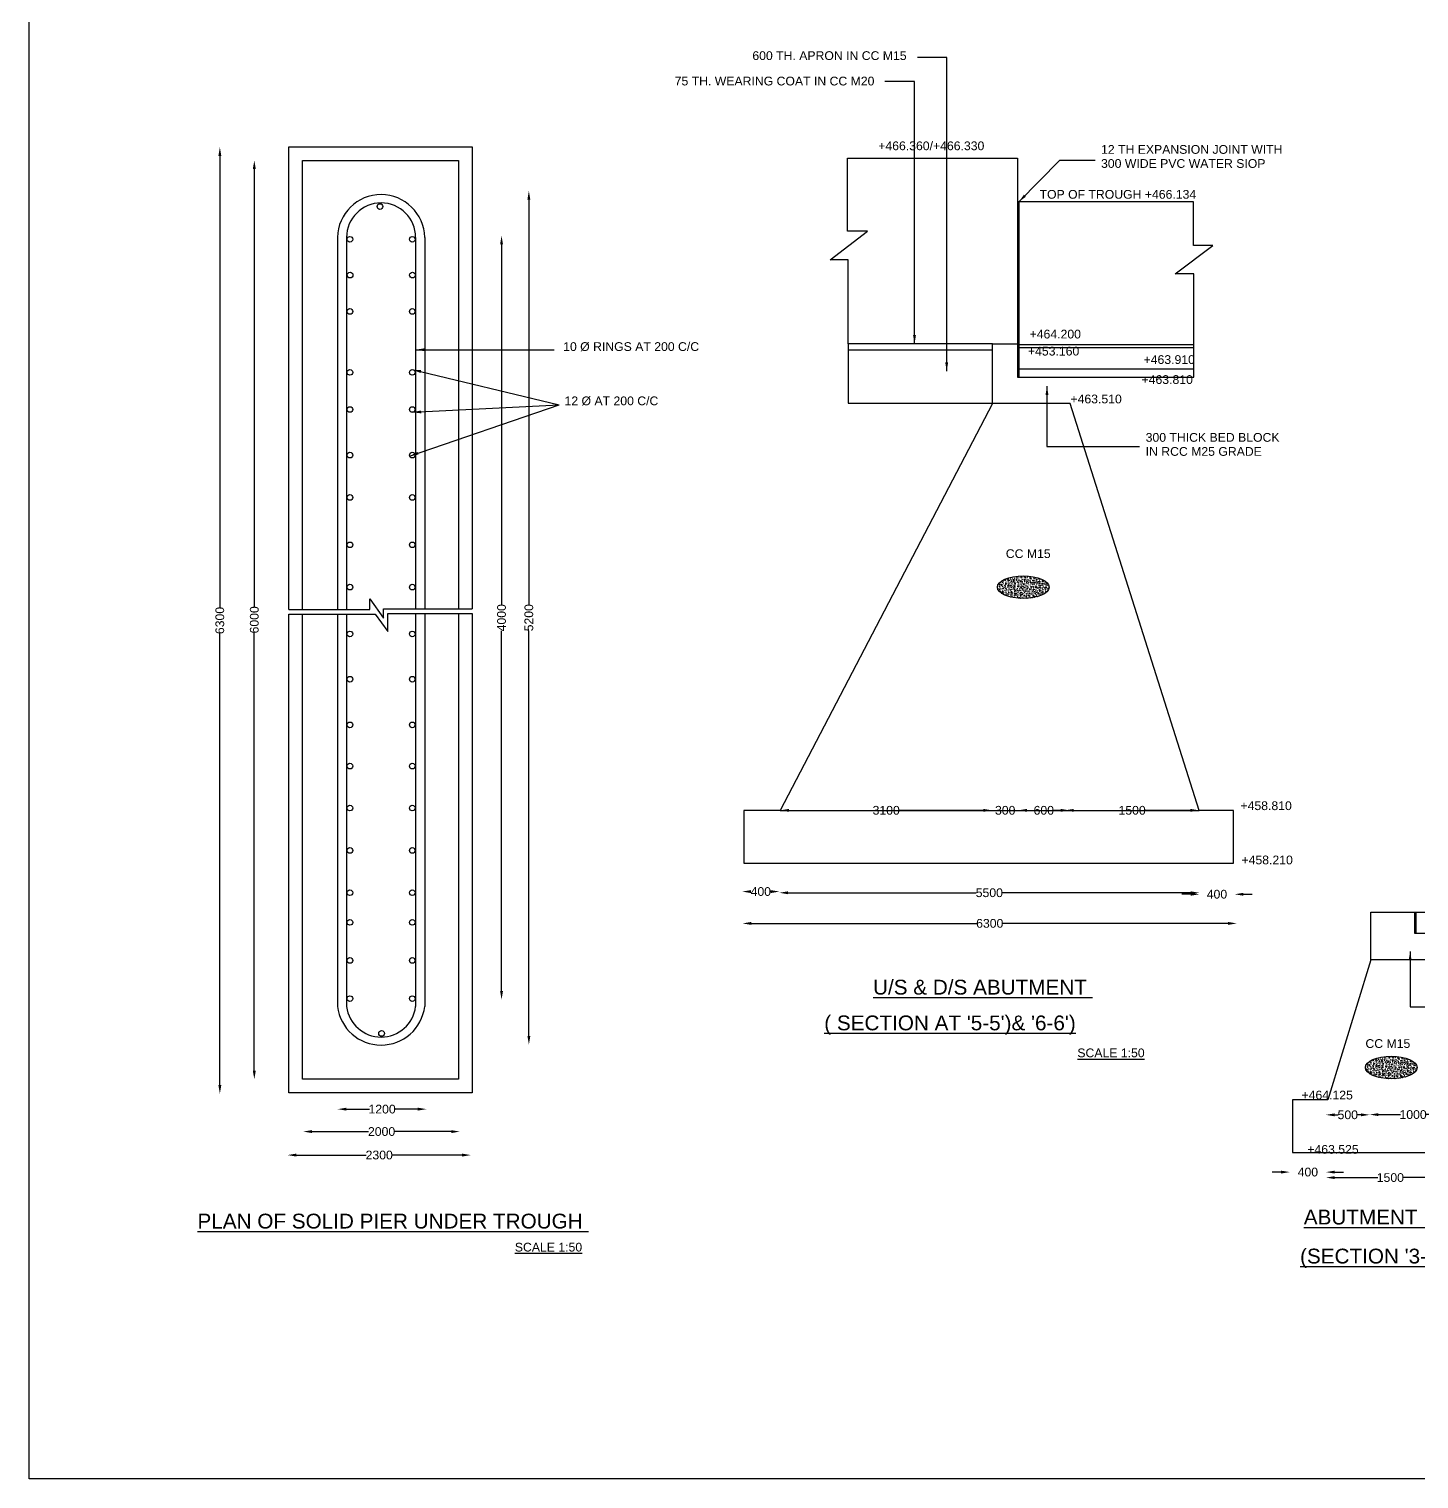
# Model space of a CAD drawing. Header units: millimetres. Extents: x 2432161 to 2659531, y 44393094 to 44557411.
# Drawn here: x 2432161 to 2535372, y 44393094 to 44500790 of the extents above; entities that cross this region are included whole.
import ezdxf

# ---------------------------------------------------------------- set-up
doc = ezdxf.new("R2010")
doc.units = ezdxf.units.MM
doc.header["$MEASUREMENT"] = 0
for name, color, linetype in [('DIMENSION', 7, 'Continuous'), ('DRAWING', 2, 'Continuous'), ('TEXT', 7, 'Continuous')]:
    doc.layers.add(name, color=color, linetype=linetype)
doc.styles.get("Standard").update_dxf_attribs({"font": 'arial.ttf', "height": 650})
doc.dimstyles.get("Standard").update_dxf_attribs({"dimtxt": 650, "dimasz": 650, "dimexe": 0.18, "dimexo": 0.0625, "dimgap": 0.09, "dimtad": 0, "dimdec": 0, "dimzin": 0, "dimdsep": 46, "dimtxsty": 'Standard', "dimcen": 0.09, "dimse1": 1, "dimse2": 1, "dimadec": 0, "dimazin": 0, "dimtfac": 1, "dimtdec": 0, "dimtofl": 0, "dimtmove": 0, "dimatfit": 3, "dimfxl": 1, "dimtolj": 1, "dimtzin": 0, "dimarcsym": 0})

# ---------------------------------------------------------------- blocks, each defined once
blk = doc.blocks.new('*D61')
at = {"layer": 'Defpoints', "color": 0, "transparency": 16777216}
for p in [(2525780, 44415888), (2525780, 44415616), (2528462, 44415616)]:
    blk.add_point(p, dxfattribs=at)
at = {"layer": 'DIMENSION', "color": 0, "lineweight": -2, "transparency": 16777216}
for p, q in [((2525130, 44415888), (2524480, 44415888)), ((2529112, 44415888), (2529762, 44415888))]:
    blk.add_line(p, q, dxfattribs=at)
at = {"layer": 'DIMENSION', "color": 0, "transparency": 16777216}
for points in [[(2525130, 44415996), (2525130, 44415780), (2525780, 44415888)], [(2529112, 44415996), (2529112, 44415780), (2528462, 44415888)]]:
    blk.add_solid(points, dxfattribs=at)
at = {"layer": 'DIMENSION', "color": 0, "transparency": 16777216, "insert": (2527121, 44415888), "char_height": 650, "attachment_point": 5}
blk.add_mtext('\\A1;400', dxfattribs=at)
blk = doc.blocks.new('*D62')
at = {"layer": 'Defpoints', "color": 0, "transparency": 16777216}
for p in [(2528462, 44415616), (2538030, 44415616), (2538030, 44415479)]:
    blk.add_point(p, dxfattribs=at)
at = {"layer": 'DIMENSION', "color": 0, "lineweight": -2, "transparency": 16777216}
for p, q in [((2529112, 44415479), (2532307, 44415479)), ((2537380, 44415479), (2534185, 44415479))]:
    blk.add_line(p, q, dxfattribs=at)
at = {"layer": 'DIMENSION', "color": 0, "transparency": 16777216}
for points in [[(2529112, 44415588), (2529112, 44415371), (2528462, 44415479)], [(2537380, 44415588), (2537380, 44415371), (2538030, 44415479)]]:
    blk.add_solid(points, dxfattribs=at)
at = {"layer": 'DIMENSION', "color": 0, "transparency": 16777216, "insert": (2533246, 44415479), "char_height": 650, "attachment_point": 5}
blk.add_mtext('\\A1;1500', dxfattribs=at)
blk = doc.blocks.new('*D64')
at = {"layer": 'Defpoints', "color": 0, "transparency": 16777216}
for p in [(2531712, 44420123), (2538155, 44420159), (2538155, 44420123)]:
    blk.add_point(p, dxfattribs=at)
at = {"layer": 'DIMENSION', "color": 0, "lineweight": -2, "transparency": 16777216}
for p, q in [((2532362, 44420159), (2533995, 44420159)), ((2537505, 44420159), (2535873, 44420159))]:
    blk.add_line(p, q, dxfattribs=at)
at = {"layer": 'DIMENSION', "color": 0, "transparency": 16777216}
for points in [[(2532362, 44420267), (2532362, 44420050), (2531712, 44420159)], [(2537505, 44420267), (2537505, 44420050), (2538155, 44420159)]]:
    blk.add_solid(points, dxfattribs=at)
at = {"layer": 'DIMENSION', "color": 0, "transparency": 16777216, "insert": (2534934, 44420159), "char_height": 650, "attachment_point": 5}
blk.add_mtext('\\A1;1000', dxfattribs=at)
blk = doc.blocks.new('*D65')
at = {"layer": 'Defpoints', "color": 0, "transparency": 16777216}
for p in [(2528455, 44420159), (2528455, 44420141), (2531712, 44420159)]:
    blk.add_point(p, dxfattribs=at)
at = {"layer": 'DIMENSION', "color": 0, "lineweight": -2, "transparency": 16777216}
for p, q in [((2529105, 44420141), (2529367, 44420141)), ((2531062, 44420141), (2530801, 44420141))]:
    blk.add_line(p, q, dxfattribs=at)
at = {"layer": 'DIMENSION', "color": 0, "transparency": 16777216}
for points in [[(2529105, 44420249), (2529105, 44420032), (2528455, 44420141)], [(2531062, 44420249), (2531062, 44420032), (2531712, 44420141)]]:
    blk.add_solid(points, dxfattribs=at)
at = {"layer": 'DIMENSION', "color": 0, "transparency": 16777216, "insert": (2530084, 44420141), "char_height": 650, "attachment_point": 5}
blk.add_mtext('\\A1;500', dxfattribs=at)
blk = doc.blocks.new('*D66')
at = {"layer": 'Defpoints', "color": 0, "transparency": 16777216}
for p in [(2451360, 44417078), (2464967, 44417153), (2464967, 44417078)]:
    blk.add_point(p, dxfattribs=at)
at = {"layer": 'DIMENSION', "color": 0, "lineweight": -2, "transparency": 16777216}
for p, q in [((2452010, 44417153), (2457188, 44417153)), ((2464317, 44417153), (2459139, 44417153))]:
    blk.add_line(p, q, dxfattribs=at)
at = {"layer": 'DIMENSION', "color": 0, "transparency": 16777216}
for points in [[(2452010, 44417262), (2452010, 44417045), (2451360, 44417153)], [(2464317, 44417262), (2464317, 44417045), (2464967, 44417153)]]:
    blk.add_solid(points, dxfattribs=at)
at = {"layer": 'DIMENSION', "color": 0, "transparency": 16777216, "insert": (2458164, 44417153), "char_height": 650, "attachment_point": 5}
blk.add_mtext('\\A1;2300', dxfattribs=at)
blk = doc.blocks.new('*D67')
at = {"layer": 'Defpoints', "color": 0, "transparency": 16777216}
for p in [(2452523, 44418972), (2464158, 44418972), (2464158, 44418897)]:
    blk.add_point(p, dxfattribs=at)
at = {"layer": 'DIMENSION', "color": 0, "lineweight": -2, "transparency": 16777216}
for p, q in [((2453173, 44418897), (2457366, 44418897)), ((2463508, 44418897), (2459316, 44418897))]:
    blk.add_line(p, q, dxfattribs=at)
at = {"layer": 'DIMENSION', "color": 0, "transparency": 16777216}
for points in [[(2453173, 44419005), (2453173, 44418788), (2452523, 44418897)], [(2463508, 44419005), (2463508, 44418788), (2464158, 44418897)]]:
    blk.add_solid(points, dxfattribs=at)
at = {"layer": 'DIMENSION', "color": 0, "transparency": 16777216, "insert": (2458341, 44418897), "char_height": 650, "attachment_point": 5}
blk.add_mtext('\\A1;2000', dxfattribs=at)
blk = doc.blocks.new('*D68')
at = {"layer": 'Defpoints', "color": 0, "transparency": 16777216}
for p in [(2455078, 44420690), (2461679, 44420690), (2461679, 44420564)]:
    blk.add_point(p, dxfattribs=at)
at = {"layer": 'DIMENSION', "color": 0, "lineweight": -2, "transparency": 16777216}
for p, q in [((2455728, 44420564), (2457440, 44420564)), ((2461029, 44420564), (2459318, 44420564))]:
    blk.add_line(p, q, dxfattribs=at)
at = {"layer": 'DIMENSION', "color": 0, "transparency": 16777216}
for points in [[(2455728, 44420672), (2455728, 44420456), (2455078, 44420564)], [(2461029, 44420672), (2461029, 44420456), (2461679, 44420564)]]:
    blk.add_solid(points, dxfattribs=at)
at = {"layer": 'DIMENSION', "color": 0, "transparency": 16777216, "insert": (2458379, 44420564), "char_height": 650, "attachment_point": 5}
blk.add_mtext('\\A1;1200', dxfattribs=at)
blk = doc.blocks.new('*D69')
at = {"layer": 'Defpoints', "color": 0, "transparency": 16777216}
for p in [(2448892, 44491044), (2448977, 44491044), (2448977, 44422770)]:
    blk.add_point(p, dxfattribs=at)
at = {"layer": 'DIMENSION', "color": 0, "lineweight": -2, "transparency": 16777216}
for p, q in [((2448892, 44490394), (2448892, 44457879)), ((2448892, 44423420), (2448892, 44455936))]:
    blk.add_line(p, q, dxfattribs=at)
at = {"layer": 'DIMENSION', "color": 0, "transparency": 16777216}
for points in [[(2448783, 44490394), (2449000, 44490394), (2448892, 44491044)], [(2448783, 44423420), (2449000, 44423420), (2448892, 44422770)]]:
    blk.add_solid(points, dxfattribs=at)
at = {"layer": 'DIMENSION', "color": 0, "transparency": 16777216, "insert": (2448892, 44456907), "char_height": 650, "attachment_point": 5, "rotation": 90}
blk.add_mtext('\\A1;6000', dxfattribs=at)
blk = doc.blocks.new('*D70')
at = {"layer": 'Defpoints', "color": 0, "transparency": 16777216}
for p in [(2446263, 44492014), (2446263, 44421700), (2446331, 44421700)]:
    blk.add_point(p, dxfattribs=at)
at = {"layer": 'DIMENSION', "color": 0, "lineweight": -2, "transparency": 16777216}
for p, q in [((2446331, 44491364), (2446331, 44457828)), ((2446331, 44422350), (2446331, 44455886))]:
    blk.add_line(p, q, dxfattribs=at)
at = {"layer": 'DIMENSION', "color": 0, "transparency": 16777216}
for points in [[(2446223, 44491364), (2446440, 44491364), (2446331, 44492014)], [(2446223, 44422350), (2446440, 44422350), (2446331, 44421700)]]:
    blk.add_solid(points, dxfattribs=at)
at = {"layer": 'DIMENSION', "color": 0, "transparency": 16777216, "insert": (2446331, 44456857), "char_height": 650, "attachment_point": 5, "rotation": 90}
blk.add_mtext('\\A1;6300', dxfattribs=at)
blk = doc.blocks.new('*D71')
at = {"layer": 'Defpoints', "color": 0, "transparency": 16777216}
for p in [(2469278, 44488770), (2469300, 44488770), (2469300, 44425354)]:
    blk.add_point(p, dxfattribs=at)
at = {"layer": 'DIMENSION', "color": 0, "lineweight": -2, "transparency": 16777216}
for p, q in [((2469278, 44488120), (2469278, 44458031)), ((2469278, 44426004), (2469278, 44456092))]:
    blk.add_line(p, q, dxfattribs=at)
at = {"layer": 'DIMENSION', "color": 0, "transparency": 16777216}
for points in [[(2469170, 44488120), (2469387, 44488120), (2469278, 44488770)], [(2469170, 44426004), (2469387, 44426004), (2469278, 44425354)]]:
    blk.add_solid(points, dxfattribs=at)
at = {"layer": 'DIMENSION', "color": 0, "transparency": 16777216, "insert": (2469278, 44457062), "char_height": 650, "attachment_point": 5, "rotation": 90}
blk.add_mtext('\\A1;5200', dxfattribs=at)
blk = doc.blocks.new('*D72')
at = {"layer": 'Defpoints', "color": 0, "transparency": 16777216}
for p in [(2467249, 44485436), (2467328, 44485436), (2467328, 44428686)]:
    blk.add_point(p, dxfattribs=at)
at = {"layer": 'DIMENSION', "color": 0, "lineweight": -2, "transparency": 16777216}
for p, q in [((2467249, 44484786), (2467249, 44458044)), ((2467249, 44429336), (2467249, 44456078))]:
    blk.add_line(p, q, dxfattribs=at)
at = {"layer": 'DIMENSION', "color": 0, "transparency": 16777216}
for points in [[(2467141, 44484786), (2467357, 44484786), (2467249, 44485436)], [(2467141, 44429336), (2467357, 44429336), (2467249, 44428686)]]:
    blk.add_solid(points, dxfattribs=at)
at = {"layer": 'DIMENSION', "color": 0, "transparency": 16777216, "insert": (2467249, 44457061), "char_height": 650, "attachment_point": 5, "rotation": 90}
blk.add_mtext('\\A1;4000', dxfattribs=at)
blk = doc.blocks.new('*D73')
at = {"layer": 'Defpoints', "color": 0, "transparency": 16777216}
for p in [(2485149, 44434358), (2521849, 44434359), (2521849, 44434358)]:
    blk.add_point(p, dxfattribs=at)
at = {"layer": 'DIMENSION', "color": 0, "lineweight": -2, "transparency": 16777216}
for p, q in [((2485799, 44434359), (2502528, 44434359)), ((2521199, 44434359), (2504470, 44434359))]:
    blk.add_line(p, q, dxfattribs=at)
at = {"layer": 'DIMENSION', "color": 0, "transparency": 16777216}
for points in [[(2485799, 44434467), (2485799, 44434251), (2485149, 44434359)], [(2521199, 44434467), (2521199, 44434251), (2521849, 44434359)]]:
    blk.add_solid(points, dxfattribs=at)
at = {"layer": 'DIMENSION', "color": 0, "transparency": 16777216, "insert": (2503499, 44434359), "char_height": 650, "attachment_point": 5}
blk.add_mtext('\\A1;6300', dxfattribs=at)
blk = doc.blocks.new('*D74')
at = {"layer": 'Defpoints', "color": 0, "transparency": 16777216}
for p in [(2519057, 44436497), (2521682, 44436524), (2521682, 44436497)]:
    blk.add_point(p, dxfattribs=at)
at = {"layer": 'DIMENSION', "color": 0, "lineweight": -2, "transparency": 16777216}
for p, q in [((2518407, 44436524), (2517757, 44436524)), ((2522332, 44436524), (2522982, 44436524))]:
    blk.add_line(p, q, dxfattribs=at)
at = {"layer": 'DIMENSION', "color": 0, "transparency": 16777216}
for points in [[(2518407, 44436633), (2518407, 44436416), (2519057, 44436524)], [(2522332, 44436633), (2522332, 44436416), (2521682, 44436524)]]:
    blk.add_solid(points, dxfattribs=at)
at = {"layer": 'DIMENSION', "color": 0, "transparency": 16777216, "insert": (2520370, 44436524), "char_height": 650, "attachment_point": 5}
blk.add_mtext('\\A1;400', dxfattribs=at)
blk = doc.blocks.new('*D75')
at = {"layer": 'Defpoints', "color": 0, "transparency": 16777216}
for p in [(2487880, 44436635), (2487880, 44436497), (2519057, 44436497)]:
    blk.add_point(p, dxfattribs=at)
at = {"layer": 'DIMENSION', "color": 0, "lineweight": -2, "transparency": 16777216}
for p, q in [((2488530, 44436635), (2502499, 44436635)), ((2518407, 44436635), (2504438, 44436635))]:
    blk.add_line(p, q, dxfattribs=at)
at = {"layer": 'DIMENSION', "color": 0, "transparency": 16777216}
for points in [[(2488530, 44436743), (2488530, 44436527), (2487880, 44436635)], [(2518407, 44436743), (2518407, 44436527), (2519057, 44436635)]]:
    blk.add_solid(points, dxfattribs=at)
at = {"layer": 'DIMENSION', "color": 0, "transparency": 16777216, "insert": (2503468, 44436635), "char_height": 650, "attachment_point": 5}
blk.add_mtext('\\A1;5500', dxfattribs=at)
blk = doc.blocks.new('*D76')
at = {"layer": 'Defpoints', "color": 0, "transparency": 16777216}
for p in [(2485115, 44436723), (2485115, 44436636), (2487885, 44436636)]:
    blk.add_point(p, dxfattribs=at)
at = {"layer": 'DIMENSION', "color": 0, "lineweight": -2, "transparency": 16777216}
for p, q in [((2485765, 44436723), (2485770, 44436723)), ((2487235, 44436723), (2487230, 44436723))]:
    blk.add_line(p, q, dxfattribs=at)
at = {"layer": 'DIMENSION', "color": 0, "transparency": 16777216}
for points in [[(2485765, 44436831), (2485765, 44436614), (2485115, 44436723)], [(2487235, 44436831), (2487235, 44436614), (2487885, 44436723)]]:
    blk.add_solid(points, dxfattribs=at)
at = {"layer": 'DIMENSION', "color": 0, "transparency": 16777216, "insert": (2486500, 44436723), "char_height": 650, "attachment_point": 5}
blk.add_mtext('\\A1;400', dxfattribs=at)
blk = doc.blocks.new('*D77')
at = {"layer": 'Defpoints', "color": 0, "transparency": 16777216}
for p in [(2487932, 44442756), (2487932, 44442756), (2503687, 44442756)]:
    blk.add_point(p, dxfattribs=at)
at = {"layer": 'DIMENSION', "color": 0, "lineweight": -2, "transparency": 16777216}
for p, q in [((2488582, 44442756), (2494840, 44442756)), ((2503037, 44442756), (2496779, 44442756))]:
    blk.add_line(p, q, dxfattribs=at)
at = {"layer": 'DIMENSION', "color": 0, "transparency": 16777216}
for points in [[(2488582, 44442864), (2488582, 44442648), (2487932, 44442756)], [(2503037, 44442864), (2503037, 44442648), (2503687, 44442756)]]:
    blk.add_solid(points, dxfattribs=at)
at = {"layer": 'DIMENSION', "color": 0, "transparency": 16777216, "insert": (2495810, 44442756), "char_height": 650, "attachment_point": 5}
blk.add_mtext('\\A1;3100', dxfattribs=at)
blk = doc.blocks.new('*D78')
at = {"layer": 'Defpoints', "color": 0, "transparency": 16777216}
for p in [(2503685, 44442756), (2505610, 44442756), (2505610, 44442756)]:
    blk.add_point(p, dxfattribs=at)
at = {"layer": 'DIMENSION', "color": 0, "lineweight": -2, "transparency": 16777216}
for p, q in [((2503035, 44442756), (2502385, 44442756)), ((2506260, 44442756), (2506910, 44442756))]:
    blk.add_line(p, q, dxfattribs=at)
at = {"layer": 'DIMENSION', "color": 0, "transparency": 16777216}
for points in [[(2503035, 44442865), (2503035, 44442648), (2503685, 44442756)], [(2506260, 44442865), (2506260, 44442648), (2505610, 44442756)]]:
    blk.add_solid(points, dxfattribs=at)
at = {"layer": 'DIMENSION', "color": 0, "transparency": 16777216, "insert": (2504647, 44442756), "char_height": 650, "attachment_point": 5}
blk.add_mtext('\\A1;300', dxfattribs=at)
blk = doc.blocks.new('*D79')
at = {"layer": 'Defpoints', "color": 0, "transparency": 16777216}
for p in [(2505610, 44442756), (2509417, 44442756), (2509417, 44442756)]:
    blk.add_point(p, dxfattribs=at)
at = {"layer": 'DIMENSION', "color": 0, "lineweight": -2, "transparency": 16777216}
for p, q in [((2506260, 44442756), (2506795, 44442756)), ((2508767, 44442756), (2508232, 44442756))]:
    blk.add_line(p, q, dxfattribs=at)
at = {"layer": 'DIMENSION', "color": 0, "transparency": 16777216}
for points in [[(2506260, 44442865), (2506260, 44442648), (2505610, 44442756)], [(2508767, 44442865), (2508767, 44442648), (2509417, 44442756)]]:
    blk.add_solid(points, dxfattribs=at)
at = {"layer": 'DIMENSION', "color": 0, "transparency": 16777216, "insert": (2507513, 44442756), "char_height": 650, "attachment_point": 5}
blk.add_mtext('\\A1;600', dxfattribs=at)
blk = doc.blocks.new('*D80')
at = {"layer": 'Defpoints', "color": 0, "transparency": 16777216}
for p in [(2509092, 44442702), (2519049, 44442757), (2519049, 44442757)]:
    blk.add_point(p, dxfattribs=at)
at = {"layer": 'DIMENSION', "color": 0, "lineweight": -2, "transparency": 16777216}
for p, q in [((2509742, 44442757), (2513131, 44442757)), ((2518399, 44442757), (2515009, 44442757))]:
    blk.add_line(p, q, dxfattribs=at)
at = {"layer": 'DIMENSION', "color": 0, "transparency": 16777216}
for points in [[(2509742, 44442865), (2509742, 44442648), (2509092, 44442757)], [(2518399, 44442865), (2518399, 44442648), (2519049, 44442757)]]:
    blk.add_solid(points, dxfattribs=at)
at = {"layer": 'DIMENSION', "color": 0, "transparency": 16777216, "insert": (2514070, 44442757), "char_height": 650, "attachment_point": 5}
blk.add_mtext('\\A1;1500', dxfattribs=at)

msp = doc.modelspace()

# ---------------------------------------------------------------- hatches: boundary and pattern name
at = {"layer": 'DRAWING'}
h = msp.add_hatch(dxfattribs=at)
h.set_pattern_fill('AR-CONC', color=0, scale=45, style=0)
h.set_pattern_definition([(50, (12980.44, -75906.68), (322.7670822, -28.2384607), [33.75, -371.25]), (355, (12980.44, -75906.68), (-62.4381001, 338.4864602), [27, -297]), (100.4514, (13007.33, -75909.03), (260.3292218, 310.247794), [28.6830855, -315.5139504]), (46.1842, (12980.44, -75816.68), (480.258472, -74.4835564), [50.625, -556.875]), (96.6356, (13020.46, -75822.9), (420.5982175, 438.353042), [43.0246296, -473.27085]), (351.1842, (12980.44, -75816.7), (420.5978753, 438.3533704), [40.5, -445.5]), (21, (13025.44, -75839.18), (268.6081735, -181.1785008), [33.75, -371.25]), (326, (13025.44, -75839.18), (109.4918994, 326.3175203), [27, -297]), (71.4514, (13047.82, -75854.27), (378.1001829, 145.1387235), [28.6830855, -315.5139504]), (37.5, (12980.44, -75906.68), (5.4719349, 149.80223422), [0, -293.4, 0, -301.5, 0, -298.125]), (7.5, (12980.44, -75906.68), (118.38129185, 177.48527035), [0, -171.9, 0, -286.65, 0, -113.625]), (327.5, (12880.09, -75906.68), (240.22009628, -10.14969228), [0, -112.5, 0, -351, 0, -465.75]), (317.5, (12835.09, -75906.68), (262.4337762, 45.047242), [0, -146.25, 0, -233.1, 0, -330.75])])
edge = h.paths.add_edge_path()
edge.add_ellipse((2505987.5, 44459328.4), major_axis=(-1918.2, 0), ratio=0.4378112, start_angle=0, end_angle=360)
h = msp.add_hatch(dxfattribs=at)
h.set_pattern_fill('AR-CONC', color=0, scale=45, style=0)
h.set_pattern_definition([(50, (40303.9, -111580.87), (322.7670822, -28.2384607), [33.75, -371.25]), (355, (40303.9, -111580.87), (-62.4381001, 338.4864602), [27, -297]), (100.4514, (40330.8, -111583.23), (260.3292218, 310.247794), [28.6830855, -315.5139504]), (46.1842, (40303.9, -111490.87), (480.258472, -74.4835564), [50.625, -556.875]), (96.6356, (40343.93, -111497.1), (420.5982175, 438.353042), [43.0246296, -473.27085]), (351.1842, (40303.9, -111490.87), (420.5978753, 438.3533704), [40.5, -445.5]), (21, (40348.9, -111513.37), (268.6081735, -181.1785008), [33.75, -371.25]), (326, (40348.9, -111513.37), (109.4918994, 326.3175203), [27, -297]), (71.4514, (40371.3, -111528.47), (378.1001829, 145.1387235), [28.6830855, -315.5139504]), (37.5, (40303.91, -111580.87), (5.4719349, 149.80223422), [0, -293.4, 0, -301.5, 0, -298.125]), (7.5, (40303.9, -111580.87), (118.38129185, 177.48527035), [0, -171.9, 0, -286.65, 0, -113.625]), (327.5, (40203.56, -111580.87), (240.22009628, -10.14969228), [0, -112.5, 0, -351, 0, -465.75]), (317.5, (40158.56, -111580.87), (262.4337762, 45.047242), [0, -146.25, 0, -233.1, 0, -330.75])])
edge = h.paths.add_edge_path()
edge.add_ellipse((2533311, 44423654.2), major_axis=(-1918.2, 0), ratio=0.4378112, start_angle=0, end_angle=360)

# ---------------------------------------------------------------- linework, layer by layer
at = {"layer": 'DIMENSION', "color": 0}
msp.add_lwpolyline([(2659501.1, 44393093.8), (2432161.2, 44393093.8), (2432161.2, 44557411.1), (2659501.1, 44557411.1)], close=True, dxfattribs=at)
at = {"layer": 'DRAWING', "color": 0}
for points in [[(2451446.8, 44457668.7), (2451446.8, 44492042.4), (2465078.6, 44492042.4), (2465078.6, 44457718.7)], [(2452467.5, 44457668.7), (2452467.5, 44491021.7), (2464057.9, 44491021.7), (2464057.9, 44457718.7)], [(2492982.4, 44477410.4), (2492982.4, 44483638.8), (2491649.8, 44483638.8), (2494427.3, 44485774.6), (2492949.1, 44485774.6), (2492949.1, 44491202.4), (2505553, 44491202.4), (2505553, 44474940.1), (2518658.5, 44474940.1), (2518658.5, 44482602.6), (2517279, 44482602.6), (2520058.2, 44484708.8), (2518621.9, 44484708.8), (2518621.9, 44487945.3), (2505553, 44487945.3)], [(2505655.1, 44487945.3), (2505655.1, 44474940.1)], [(2455067.3, 44485312.3), (2455067.3, 44457668.7)], [(2455740.8, 44485312.3), (2455740.8, 44457668.7)], [(2460870.6, 44485312.3), (2460870.6, 44457718.7)], [(2461544, 44485312.3), (2461544, 44457718.7)], [(2503695.1, 44472971.2), (2503695.1, 44477410.4), (2492982.4, 44477410.4), (2492982.4, 44473005.7), (2503695.1, 44473005.7)], [(2503695.1, 44476938.8), (2492982.4, 44476938.8)], [(2503695.1, 44477410.4), (2505655.1, 44477410.4)], [(2518658.5, 44477338.3), (2505655.1, 44477338.3)], [(2518658.5, 44477097.7), (2505655.1, 44477097.7)], [(2505655.1, 44475557.1), (2518658.5, 44475557.1)], [(2519048.7, 44442756.6), (2509468.6, 44472971.2), (2503695.1, 44472971.2), (2487932.2, 44442755.9)], [(2451446.8, 44457668.7), (2457467, 44457668.7), (2457467, 44458468.8), (2458471.7, 44457030.1), (2458471.7, 44457718.7), (2465078.6, 44457718.7)], [(2465078.6, 44457382.4), (2465078.6, 44421767.6), (2451446.8, 44421767.6), (2451446.8, 44457321.7)], [(2451446.8, 44457321.7), (2457873.6, 44457321.7), (2458807.9, 44456047.6), (2458807.9, 44457382.4), (2465078.6, 44457382.4)], [(2464057.9, 44457382.4), (2464057.9, 44422788.3), (2452467.5, 44422788.3), (2452467.5, 44457321.7)], [(2455067.3, 44457321.7), (2455067.3, 44428182.1)], [(2455740.8, 44457321.7), (2455740.8, 44428182.1)], [(2460870.6, 44457382.4), (2460870.6, 44428182.1)], [(2461544, 44457382.4), (2461544, 44428182.1)], [(2487932.2, 44442755.9), (2485239.2, 44442755.9), (2485239.2, 44438823.5), (2521607.2, 44438823.5), (2521607.2, 44442756.6), (2519048.7, 44442756.6)], [(2487932.2, 44442755.9), (2519048.7, 44442756.6)], [(2531801.2, 44431651.8), (2531801.2, 44435193.4), (2545576.7, 44435193.4), (2545576.7, 44434670.4), (2546225.2, 44434670.4), (2544794.2, 44434033.2), (2545558.4, 44434033.2), (2545558.4, 44433614.9), (2535064.1, 44433614.9), (2535064.1, 44435193.4)], [(2535165.3, 44433614.9), (2535165.3, 44435193.4)], [(2528613.4, 44421252.1), (2525988.3, 44421252.1), (2525988.3, 44417350.2), (2540639.2, 44417350.2), (2540639.2, 44421228.2), (2538121, 44421228.2), (2538121, 44431651.8), (2531801.2, 44431651.8), (2528613.4, 44421252.1)]]:
    msp.add_lwpolyline(points, dxfattribs=at)
for centre in [(2458222, 44487602.6), (2455990.1, 44485168.6), (2460619.8, 44485168.6), (2456003.1, 44482512), (2460632.8, 44482512), (2455990.1, 44479810.4), (2460619.8, 44479810.4), (2455990.1, 44475288.4), (2460619.8, 44475288.4), (2455990.1, 44472528.9), (2460619.8, 44472528.9), (2455990.1, 44469138.7), (2460619.8, 44469138.7), (2455990.1, 44465996.2), (2460619.8, 44465996.2), (2455990.1, 44462477.6), (2460619.8, 44462477.6), (2455990.1, 44459335.1), (2460619.8, 44459335.1), (2455990.1, 44455856.4), (2460619.8, 44455856.4), (2455990.1, 44452499), (2460619.8, 44452499), (2455990.1, 44449107.3), (2460619.8, 44449107.3), (2455990.1, 44446045.4), (2460619.8, 44446045.4), (2455990.1, 44442929.7), (2460619.8, 44442929.7), (2455990.1, 44439778.3), (2460619.8, 44439778.3), (2455990.1, 44436638.3), (2460619.8, 44436638.3), (2455990.1, 44434438.6), (2460619.8, 44434438.6), (2455990.1, 44431608), (2460619.8, 44431608), (2455990.1, 44428770.3), (2460619.8, 44428770.3), (2458341.9, 44426189.5)]:
    msp.add_circle(centre, 209.9, dxfattribs=at)
for centre, radius, start, end in [((2458305.7, 44485250.4), 3239, 1.093933, 178.906067), ((2458305.7, 44485307.4), 2564.9, 0.108883, 179.891117), ((2458305.7, 44428586.4), 3263.5, 187.117123, 352.882877), ((2458305.7, 44428507.9), 2585.5, 187.239908, 352.760092)]:
    msp.add_arc(centre, radius, start, end, dxfattribs=at)
for centre in [(2505987.5, 44459328.4), (2533311, 44423654.2)]:
    msp.add_ellipse(centre, major_axis=(-1918.2, 0), ratio=0.4378112, dxfattribs=at)

# ---------------------------------------------------------------- texts
at = {"layer": 'TEXT', "color": 0}
for s, height, p in [('600 TH. APRON IN CC M15', 650, (2485872.5, 44498487.4)), ('75 TH. WEARING COAT IN CC M20', 650, (2480104.4, 44496598.9)), ('+466.360/+466.330', 650, (2495221.5, 44491788.5)), ('12 TH EXPANSION JOINT WITH ', 650, (2511762.9, 44491520.6)), ('300 WIDE PVC WATER SIOP', 650, (2511762.9, 44490476.4)), ('TOP OF TROUGH +466.134', 650, (2507198.2, 44488184.9)), ('+464.200', 650, (2506460.1, 44477806.1)), ('10 Ø RINGS AT 200 C/C', 650, (2471825.9, 44476876.7)), ('+453.160', 650, (2506336.4, 44476539.2)), ('+463.910', 650, (2514922, 44475911)), ('+463.810', 650, (2514771.3, 44474427.3)), ('12 Ø AT 200 C/C', 650, (2471927.3, 44472846)), ('+463.510', 650, (2509491.8, 44472985.5)), ('300 THICK BED BLOCK ', 650, (2515076.6, 44470133.2)), ('IN RCC M25 GRADE', 650, (2515076.6, 44469089)), ('CC M15', 650, (2504692.7, 44461496.8)), ('+458.810', 650, (2522116.2, 44442775.9)), ('+458.210', 650, (2522192.3, 44438746)), ('%%UU/S & D/S ABUTMENT ', 1100, (2494834.8, 44429074.4)), ("%%U( SECTION AT '5-5')& '6-6')", 1100, (2491210.1, 44426419.5)), ('%%USCALE 1:50', 650, (2510004.6, 44424418.5)), ('CC M15', 650, (2531396.5, 44425110)), ('+464.125', 650, (2526649.2, 44421285.2)), ('+463.525', 650, (2527080.7, 44417251.1)), ('%%UABUTMENT UNDER  FOOT PATH ', 1100, (2526817.5, 44411998.8)), ('%%UPLAN OF SOLID PIER UNDER TROUGH ', 1100, (2444671, 44411699.2)), ('%%USCALE 1:50', 650, (2468236.2, 44409989.4)), ("%%U(SECTION '3-3')", 1100, (2526540.4, 44409100.6))]:
    msp.add_text(s, height=height, dxfattribs=at).set_placement(p)

# ---------------------------------------------------------------- dimensions: what is measured, and where the dimension line sits
at = {"layer": 'DIMENSION', "color": 0}
for base, p1, p2, text, picture, middle in [((2446331.3, 44421699.8), (2446262.6, 44492013.9), (2446262.6, 44421699.8), '6300', '*D70', (2446331.3, 44456856.9)), ((2448891.6, 44491044.2), (2448977.1, 44422770.5), (2448977.1, 44491044.2), '6000', '*D69', (2448891.6, 44456907.3)), ((2469278.3, 44488770), (2469299.6, 44425353.6), (2469299.6, 44488770), '5200', '*D71', (2469278.3, 44457061.8)), ((2467248.8, 44485435.8), (2467327.9, 44428686), (2467327.9, 44485435.8), '4000', '*D72', (2467248.8, 44457060.9))]:
    dim = msp.add_linear_dim(base=base, p1=p1, p2=p2, angle=90, text=text, dimstyle='Standard', dxfattribs=at)
    dim.commit()
    dim.dimension.update_dxf_attribs({"geometry": picture, "text_midpoint": middle})
for base, p1, p2, text, picture, middle in [((2487932.2, 44442755.9), (2503687.1, 44442756.3), (2487932.2, 44442755.9), '3100', '*D77', (2495809.6, 44442755.9)), ((2505610, 44442756.3), (2503684.8, 44442756.3), (2505610, 44442756.3), '300', '*D78', (2504647.4, 44442756.3)), ((2509416.9, 44442756.4), (2505610, 44442756.3), (2509416.9, 44442756.4), '600', '*D79', (2507513.4, 44442756.4)), ((2519048.7, 44442756.6), (2509091.9, 44442702.3), (2519048.7, 44442756.6), '1500', '*D80', (2514070.3, 44442756.6)), ((2485115.4, 44436722.7), (2487884.7, 44436635.7), (2485115.4, 44436635.7), '400', '*D76', (2486500, 44436722.7)), ((2487879.8, 44436634.9), (2519057.2, 44436496.8), (2487879.8, 44436496.8), '5500', '*D75', (2503468.5, 44436634.9)), ((2521682.3, 44436524.3), (2519057.2, 44436496.8), (2521682.3, 44436496.8), '400', '*D74', (2520369.7, 44436524.3)), ((2521848.7, 44434359.1), (2485149.4, 44434358), (2521848.7, 44434358), '6300', '*D73', (2503499, 44434359.1)), ((2461679.2, 44420564.1), (2455077.9, 44420690.4), (2461679.2, 44420690.4), '1200', '*D68', (2458378.5, 44420564.1)), ((2528455.1, 44420140.6), (2531712.3, 44420158.5), (2528455.1, 44420158.5), '500', '*D65', (2530083.7, 44420140.6)), ((2538155.2, 44420158.5), (2531712.3, 44420122.8), (2538155.2, 44420122.8), '1000', '*D64', (2534933.8, 44420158.5)), ((2464157.8, 44418896.7), (2452523.5, 44418972.5), (2464157.8, 44418972.5), '2000', '*D67', (2458340.6, 44418896.7)), ((2464967.1, 44417153.5), (2451360, 44417077.7), (2464967.1, 44417077.7), '2300', '*D66', (2458163.6, 44417153.5)), ((2525780.4, 44415888), (2528462.2, 44415615.5), (2525780.4, 44415615.5), '400', '*D61', (2527121.3, 44415888)), ((2538030.3, 44415479.3), (2528462.2, 44415615.5), (2538030.3, 44415615.5), '1500', '*D62', (2533246.3, 44415479.3))]:
    dim = msp.add_linear_dim(base=base, p1=p1, p2=p2, text=text, dimstyle='Standard', dxfattribs=at)
    dim.commit()
    dim.dimension.update_dxf_attribs({"geometry": picture, "text_midpoint": middle})

# ---------------------------------------------------------------- leaders
for points in [[(2500301.9, 44475375.2), (2500301.9, 44498673), (2498125.7, 44498673)], [(2497913.6, 44477410.4), (2497913.6, 44496885), (2495703.2, 44496885)], [(2505655.1, 44487945.3), (2508705.8, 44491051.8), (2511325.5, 44491051.8)], [(2460870.6, 44476967.6), (2471156.3, 44476967.6)], [(2460619.8, 44475498.3), (2471539.2, 44472865.3)], [(2507748.4, 44474259.2), (2507748.4, 44469771.9), (2514627.2, 44469771.9)], [(2460421.1, 44469070.9), (2471539.2, 44472865.3)], [(2460630.3, 44472319.2), (2471539.2, 44472865.3)], [(2534715.4, 44432283.2), (2534715.4, 44428164), (2539135.7, 44428164)]]:
    msp.add_leader(points, dimstyle='Standard', override={"dimgap": 0.09, "dimtad": 0}, dxfattribs=at)

doc.saveas('drawing.dxf')
